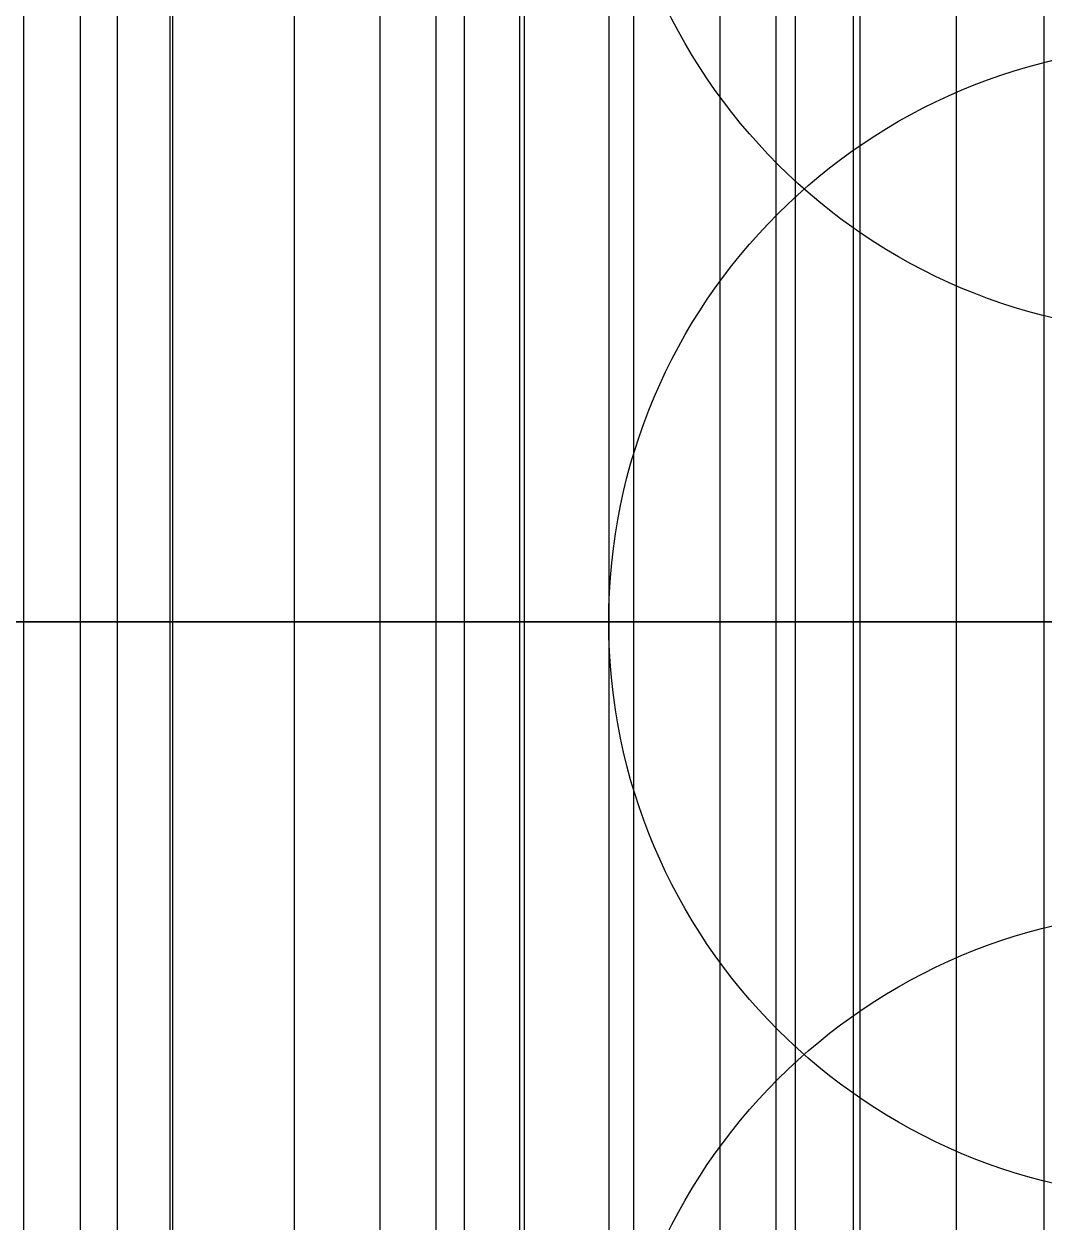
# Model space of a CAD drawing. Extents: x -60 to 60, y 140 to 264.
# Drawn here: x 43.973 to 47.509, y 195.419 to 199.573 of the extents above; entities that cross this region are included whole.
import ezdxf

# ---------------------------------------------------------------- set-up
doc = ezdxf.new("R2010")
doc.units = 0
doc.layers.add('Cut051011', color=7, linetype='CONTINUOUS')

msp = doc.modelspace()

# ---------------------------------------------------------------- linework, layer by layer
at = {"layer": 'Cut051011'}
for p, q in [((43.9732, 197.5, 563.873), (43.9732, 200.5, 563.873)), ((43.9732, 197.5, 563.873), (43.9732, 200.5, 563.873)), ((43.9732, 197.5, 636.127), (43.9732, 200.5, 636.127)), ((43.9732, 197.5, 636.127), (43.9732, 200.5, 636.127)), ((44.1695, 197.5, 563.905), (44.1695, 200.5, 563.905)), ((44.1695, 197.5, 563.905), (44.1695, 200.5, 563.905)), ((44.1695, 197.5, 636.095), (44.1695, 200.5, 636.095)), ((44.1695, 197.5, 636.095), (44.1695, 200.5, 636.095)), ((44.2971, 197.5, 564.758), (44.2971, 200.5, 564.758)), ((44.2971, 197.5, 564.758), (44.2971, 200.5, 564.758)), ((44.2971, 197.5, 635.242), (44.2971, 200.5, 635.242)), ((44.2971, 197.5, 635.242), (44.2971, 200.5, 635.242)), ((44.4797, 197.5, 564.499), (44.4797, 200.5, 564.499)), ((44.4797, 197.5, 564.499), (44.4797, 200.5, 564.499)), ((44.4797, 197.5, 635.501), (44.4797, 200.5, 635.501)), ((44.4797, 197.5, 635.501), (44.4797, 200.5, 635.501)), ((44.4892, 197.5, 564.3), (44.4892, 200.5, 564.3)), ((44.4892, 197.5, 564.3), (44.4892, 200.5, 564.3)), ((44.4892, 197.5, 635.7), (44.4892, 200.5, 635.7)), ((44.4892, 197.5, 635.7), (44.4892, 200.5, 635.7)), ((44.9114, 197.5, 565.544), (44.9114, 200.5, 565.544)), ((44.9114, 197.5, 565.544), (44.9114, 200.5, 565.544)), ((44.9114, 197.5, 634.456), (44.9114, 200.5, 634.456)), ((44.9114, 197.5, 634.456), (44.9114, 200.5, 634.456)), ((45.2073, 197.5, 565.43), (45.2073, 200.5, 565.43)), ((45.2073, 197.5, 565.43), (45.2073, 200.5, 565.43)), ((45.2073, 197.5, 634.57), (45.2073, 200.5, 634.57)), ((45.2073, 197.5, 634.57), (45.2073, 200.5, 634.57)), ((45.4022, 197.5, 565.469), (45.4022, 200.5, 565.469)), ((45.4022, 197.5, 565.469), (45.4022, 200.5, 565.469)), ((45.4022, 197.5, 634.531), (45.4022, 200.5, 634.531)), ((45.4022, 197.5, 634.531), (45.4022, 200.5, 634.531)), ((45.5, 197.5, 566.326), (45.5, 200.5, 566.326)), ((45.5, 197.5, 566.326), (45.5, 200.5, 566.326)), ((45.5, 197.5, 633.674), (45.5, 200.5, 633.674)), ((45.5, 197.5, 633.674), (45.5, 200.5, 633.674)), ((45.6915, 197.5, 566.073), (45.6915, 200.5, 566.073)), ((45.6915, 197.5, 566.073), (45.6915, 200.5, 566.073)), ((45.6915, 197.5, 633.927), (45.6915, 200.5, 633.927)), ((45.6915, 197.5, 633.927), (45.6915, 200.5, 633.927)), ((45.708, 197.5, 565.875), (45.708, 200.5, 565.875)), ((45.708, 197.5, 565.875), (45.708, 200.5, 565.875)), ((45.708, 197.5, 634.125), (45.708, 200.5, 634.125)), ((45.708, 197.5, 634.125), (45.708, 200.5, 634.125)), ((46, 200.5, 600), (46, 197.5, 600)), ((46, 200.5, 600), (46, 197.5, 600)), ((46.0865, 197.5, 567.133), (46.0865, 200.5, 567.133)), ((46.0865, 197.5, 567.133), (46.0865, 200.5, 567.133)), ((46.0865, 197.5, 632.867), (46.0865, 200.5, 632.867)), ((46.0865, 197.5, 632.867), (46.0865, 200.5, 632.867)), ((46.3862, 197.5, 567.029), (46.3862, 200.5, 567.029)), ((46.3862, 197.5, 567.029), (46.3862, 200.5, 567.029)), ((46.3862, 197.5, 632.971), (46.3862, 200.5, 632.971)), ((46.3862, 197.5, 632.971), (46.3862, 200.5, 632.971)), ((46.5797, 197.5, 567.074), (46.5797, 200.5, 567.074)), ((46.5797, 197.5, 567.074), (46.5797, 200.5, 567.074)), ((46.5797, 197.5, 632.926), (46.5797, 200.5, 632.926)), ((46.5797, 197.5, 632.926), (46.5797, 200.5, 632.926)), ((46.6475, 197.5, 567.934), (46.6475, 200.5, 567.934)), ((46.6475, 197.5, 567.934), (46.6475, 200.5, 567.934)), ((46.6475, 197.5, 632.066), (46.6475, 200.5, 632.066)), ((46.6475, 197.5, 632.066), (46.6475, 200.5, 632.066)), ((46.8478, 197.5, 567.688), (46.8478, 200.5, 567.688)), ((46.8478, 197.5, 567.688), (46.8478, 200.5, 567.688)), ((46.8478, 197.5, 632.312), (46.8478, 200.5, 632.312)), ((46.8478, 197.5, 632.312), (46.8478, 200.5, 632.312)), ((46.8712, 197.5, 567.491), (46.8712, 200.5, 567.491)), ((46.8712, 197.5, 567.491), (46.8712, 200.5, 567.491)), ((46.8712, 197.5, 632.509), (46.8712, 200.5, 632.509)), ((46.8712, 197.5, 632.509), (46.8712, 200.5, 632.509)), ((47.2055, 197.5, 568.761), (47.2055, 200.5, 568.761)), ((47.2055, 197.5, 568.761), (47.2055, 200.5, 568.761)), ((47.2055, 197.5, 631.239), (47.2055, 200.5, 631.239)), ((47.2055, 197.5, 631.239), (47.2055, 200.5, 631.239)), ((47.5086, 197.5, 568.668), (47.5086, 200.5, 568.668)), ((47.5086, 197.5, 568.668), (47.5086, 200.5, 568.668)), ((47.5086, 197.5, 631.332), (47.5086, 200.5, 631.332)), ((47.5086, 197.5, 631.332), (47.5086, 200.5, 631.332)), ((43.9732, 194.5, 563.873), (43.9732, 197.5, 563.873)), ((43.9732, 194.5, 563.873), (43.9732, 197.5, 563.873)), ((43.9732, 194.5, 636.127), (43.9732, 197.5, 636.127)), ((43.9732, 194.5, 636.127), (43.9732, 197.5, 636.127)), ((44.1695, 194.5, 563.905), (44.1695, 197.5, 563.905)), ((44.1695, 194.5, 563.905), (44.1695, 197.5, 563.905)), ((44.1695, 194.5, 636.095), (44.1695, 197.5, 636.095)), ((44.1695, 194.5, 636.095), (44.1695, 197.5, 636.095)), ((44.2971, 194.5, 564.758), (44.2971, 197.5, 564.758)), ((44.2971, 194.5, 564.758), (44.2971, 197.5, 564.758)), ((44.2971, 194.5, 635.242), (44.2971, 197.5, 635.242)), ((44.2971, 194.5, 635.242), (44.2971, 197.5, 635.242)), ((44.4797, 194.5, 564.499), (44.4797, 197.5, 564.499)), ((44.4797, 194.5, 564.499), (44.4797, 197.5, 564.499)), ((44.4797, 194.5, 635.501), (44.4797, 197.5, 635.501)), ((44.4797, 194.5, 635.501), (44.4797, 197.5, 635.501)), ((44.4892, 194.5, 564.3), (44.4892, 197.5, 564.3)), ((44.4892, 194.5, 564.3), (44.4892, 197.5, 564.3)), ((44.4892, 194.5, 635.7), (44.4892, 197.5, 635.7)), ((44.4892, 194.5, 635.7), (44.4892, 197.5, 635.7)), ((44.9114, 194.5, 565.544), (44.9114, 197.5, 565.544)), ((44.9114, 194.5, 565.544), (44.9114, 197.5, 565.544)), ((44.9114, 194.5, 634.456), (44.9114, 197.5, 634.456)), ((44.9114, 194.5, 634.456), (44.9114, 197.5, 634.456)), ((45.2073, 194.5, 565.43), (45.2073, 197.5, 565.43)), ((45.2073, 194.5, 565.43), (45.2073, 197.5, 565.43)), ((45.2073, 194.5, 634.57), (45.2073, 197.5, 634.57)), ((45.2073, 194.5, 634.57), (45.2073, 197.5, 634.57)), ((45.4022, 194.5, 565.469), (45.4022, 197.5, 565.469)), ((45.4022, 194.5, 565.469), (45.4022, 197.5, 565.469)), ((45.4022, 194.5, 634.531), (45.4022, 197.5, 634.531)), ((45.4022, 194.5, 634.531), (45.4022, 197.5, 634.531)), ((45.5, 194.5, 566.326), (45.5, 197.5, 566.326)), ((45.5, 194.5, 566.326), (45.5, 197.5, 566.326)), ((45.5, 194.5, 633.674), (45.5, 197.5, 633.674)), ((45.5, 194.5, 633.674), (45.5, 197.5, 633.674)), ((45.6915, 194.5, 566.073), (45.6915, 197.5, 566.073)), ((45.6915, 194.5, 566.073), (45.6915, 197.5, 566.073)), ((45.6915, 194.5, 633.927), (45.6915, 197.5, 633.927)), ((45.6915, 194.5, 633.927), (45.6915, 197.5, 633.927)), ((45.708, 194.5, 565.875), (45.708, 197.5, 565.875)), ((45.708, 194.5, 565.875), (45.708, 197.5, 565.875)), ((45.708, 194.5, 634.125), (45.708, 197.5, 634.125)), ((45.708, 194.5, 634.125), (45.708, 197.5, 634.125)), ((46, 197.5, 600), (46, 194.5, 600)), ((46, 197.5, 600), (46, 194.5, 600)), ((46.0865, 194.5, 567.133), (46.0865, 197.5, 567.133)), ((46.0865, 194.5, 567.133), (46.0865, 197.5, 567.133)), ((46.0865, 194.5, 632.867), (46.0865, 197.5, 632.867)), ((46.0865, 194.5, 632.867), (46.0865, 197.5, 632.867)), ((46.3862, 194.5, 567.029), (46.3862, 197.5, 567.029)), ((46.3862, 194.5, 567.029), (46.3862, 197.5, 567.029)), ((46.3862, 194.5, 632.971), (46.3862, 197.5, 632.971)), ((46.3862, 194.5, 632.971), (46.3862, 197.5, 632.971)), ((46.5797, 194.5, 567.074), (46.5797, 197.5, 567.074)), ((46.5797, 194.5, 567.074), (46.5797, 197.5, 567.074)), ((46.5797, 194.5, 632.926), (46.5797, 197.5, 632.926)), ((46.5797, 194.5, 632.926), (46.5797, 197.5, 632.926)), ((46.6475, 194.5, 567.934), (46.6475, 197.5, 567.934)), ((46.6475, 194.5, 567.934), (46.6475, 197.5, 567.934)), ((46.6475, 194.5, 632.066), (46.6475, 197.5, 632.066)), ((46.6475, 194.5, 632.066), (46.6475, 197.5, 632.066)), ((46.8478, 194.5, 567.688), (46.8478, 197.5, 567.688)), ((46.8478, 194.5, 567.688), (46.8478, 197.5, 567.688)), ((46.8478, 194.5, 632.312), (46.8478, 197.5, 632.312)), ((46.8478, 194.5, 632.312), (46.8478, 197.5, 632.312)), ((46.8712, 194.5, 567.491), (46.8712, 197.5, 567.491)), ((46.8712, 194.5, 567.491), (46.8712, 197.5, 567.491)), ((46.8712, 194.5, 632.509), (46.8712, 197.5, 632.509)), ((46.8712, 194.5, 632.509), (46.8712, 197.5, 632.509)), ((47.2055, 194.5, 568.761), (47.2055, 197.5, 568.761)), ((47.2055, 194.5, 568.761), (47.2055, 197.5, 568.761)), ((47.2055, 194.5, 631.239), (47.2055, 197.5, 631.239)), ((47.2055, 194.5, 631.239), (47.2055, 197.5, 631.239)), ((47.5086, 194.5, 568.668), (47.5086, 197.5, 568.668)), ((47.5086, 194.5, 568.668), (47.5086, 197.5, 568.668)), ((47.5086, 194.5, 631.332), (47.5086, 197.5, 631.332)), ((47.5086, 194.5, 631.332), (47.5086, 197.5, 631.332))]:
    msp.add_line(p, q, dxfattribs=at)
for centre, radius in [((0, 203.5), 60), ((0, 203.5), 60), ((0, 200.5), 60), ((0, 200.5), 60), ((48, 200.5), 2), ((48, 200.5), 2), ((48, 200.5), 2), ((48, 200.5), 2), ((48, 197.5), 2), ((48, 197.5), 2), ((48, 197.5), 2), ((48, 197.5), 2), ((48, 194.5), 2), ((48, 194.5), 2)]:
    msp.add_circle(centre, radius, dxfattribs=at)
for points, degree in [([(43.9732, 197.5, 563.873), (43.8373, 197.5, 563.959), (43.6815, 197.5, 563.998)], 2), ([(43.6815, 197.5, 636.002), (43.8373, 197.5, 636.041), (43.9732, 197.5, 636.127)], 2), ([(43.9732, 197.5, 563.873), (43.8373, 197.5, 563.959), (43.6815, 197.5, 563.998)], 2), ([(43.6815, 197.5, 636.002), (43.8373, 197.5, 636.041), (43.9732, 197.5, 636.127)], 2), ([(43.9732, 197.5, 563.873), (43.8373, 197.5, 563.959), (43.6815, 197.5, 563.998)], 2), ([(43.6815, 197.5, 636.002), (43.8373, 197.5, 636.041), (43.9732, 197.5, 636.127)], 2), ([(43.9732, 197.5, 563.873), (43.8373, 197.5, 563.959), (43.6815, 197.5, 563.998)], 2), ([(43.6815, 197.5, 636.002), (43.8373, 197.5, 636.041), (43.9732, 197.5, 636.127)], 2), ([(44.4892, 197.5, 564.3), (44.1695, 197.5, 563.905)], 1), ([(44.1695, 197.5, 636.095), (44.4892, 197.5, 635.7)], 1), ([(44.4892, 197.5, 564.3), (44.1695, 197.5, 563.905)], 1), ([(44.1695, 197.5, 636.095), (44.4892, 197.5, 635.7)], 1), ([(44.4892, 197.5, 564.3), (44.1695, 197.5, 563.905)], 1), ([(44.1695, 197.5, 636.095), (44.4892, 197.5, 635.7)], 1), ([(44.4892, 197.5, 564.3), (44.1695, 197.5, 563.905)], 1), ([(44.1695, 197.5, 636.095), (44.4892, 197.5, 635.7)], 1), ([(44.2971, 197.5, 564.758), (44.3677, 197.5, 564.614), (44.4797, 197.5, 564.499)], 2), ([(44.4797, 197.5, 635.501), (44.3677, 197.5, 635.386), (44.2971, 197.5, 635.242)], 2), ([(44.2971, 197.5, 564.758), (44.3677, 197.5, 564.614), (44.4797, 197.5, 564.499)], 2), ([(44.4797, 197.5, 635.501), (44.3677, 197.5, 635.386), (44.2971, 197.5, 635.242)], 2), ([(44.2971, 197.5, 564.758), (44.3677, 197.5, 564.614), (44.4797, 197.5, 564.499)], 2), ([(44.4797, 197.5, 635.501), (44.3677, 197.5, 635.386), (44.2971, 197.5, 635.242)], 2), ([(44.2971, 197.5, 564.758), (44.3677, 197.5, 564.614), (44.4797, 197.5, 564.499)], 2), ([(44.4797, 197.5, 635.501), (44.3677, 197.5, 635.386), (44.2971, 197.5, 635.242)], 2), ([(44.4797, 197.5, 564.499), (44.5312, 197.5, 564.453), (44.5361, 197.5, 564.351), (44.4892, 197.5, 564.3)], 3), ([(44.4892, 197.5, 635.7), (44.5361, 197.5, 635.649), (44.5312, 197.5, 635.547), (44.4797, 197.5, 635.501)], 3), ([(44.4797, 197.5, 564.499), (44.5312, 197.5, 564.453), (44.5361, 197.5, 564.351), (44.4892, 197.5, 564.3)], 3), ([(44.4892, 197.5, 635.7), (44.5361, 197.5, 635.649), (44.5312, 197.5, 635.547), (44.4797, 197.5, 635.501)], 3), ([(44.4797, 197.5, 564.499), (44.5312, 197.5, 564.453), (44.5361, 197.5, 564.351), (44.4892, 197.5, 564.3)], 3), ([(44.4892, 197.5, 635.7), (44.5361, 197.5, 635.649), (44.5312, 197.5, 635.547), (44.4797, 197.5, 635.501)], 3), ([(44.4797, 197.5, 564.499), (44.5312, 197.5, 564.453), (44.5361, 197.5, 564.351), (44.4892, 197.5, 564.3)], 3), ([(44.4892, 197.5, 635.7), (44.5361, 197.5, 635.649), (44.5312, 197.5, 635.547), (44.4797, 197.5, 635.501)], 3), ([(45.2073, 197.5, 565.43), (45.0684, 197.5, 565.511), (44.9114, 197.5, 565.544)], 2), ([(44.9114, 197.5, 634.456), (45.0684, 197.5, 634.489), (45.2073, 197.5, 634.57)], 2), ([(45.2073, 197.5, 565.43), (45.0684, 197.5, 565.511), (44.9114, 197.5, 565.544)], 2), ([(44.9114, 197.5, 634.456), (45.0684, 197.5, 634.489), (45.2073, 197.5, 634.57)], 2), ([(45.2073, 197.5, 565.43), (45.0684, 197.5, 565.511), (44.9114, 197.5, 565.544)], 2), ([(44.9114, 197.5, 634.456), (45.0684, 197.5, 634.489), (45.2073, 197.5, 634.57)], 2), ([(45.2073, 197.5, 565.43), (45.0684, 197.5, 565.511), (44.9114, 197.5, 565.544)], 2), ([(44.9114, 197.5, 634.456), (45.0684, 197.5, 634.489), (45.2073, 197.5, 634.57)], 2), ([(45.708, 197.5, 565.875), (45.4022, 197.5, 565.469)], 1), ([(45.4022, 197.5, 634.531), (45.708, 197.5, 634.125)], 1), ([(45.708, 197.5, 565.875), (45.4022, 197.5, 565.469)], 1), ([(45.4022, 197.5, 634.531), (45.708, 197.5, 634.125)], 1), ([(45.708, 197.5, 565.875), (45.4022, 197.5, 565.469)], 1), ([(45.4022, 197.5, 634.531), (45.708, 197.5, 634.125)], 1), ([(45.708, 197.5, 565.875), (45.4022, 197.5, 565.469)], 1), ([(45.4022, 197.5, 634.531), (45.708, 197.5, 634.125)], 1), ([(45.5, 197.5, 566.326), (45.5756, 197.5, 566.184), (45.6915, 197.5, 566.073)], 2), ([(45.6915, 197.5, 633.927), (45.5756, 197.5, 633.816), (45.5, 197.5, 633.674)], 2), ([(45.5, 197.5, 566.326), (45.5756, 197.5, 566.184), (45.6915, 197.5, 566.073)], 2), ([(45.6915, 197.5, 633.927), (45.5756, 197.5, 633.816), (45.5, 197.5, 633.674)], 2), ([(45.5, 197.5, 566.326), (45.5756, 197.5, 566.184), (45.6915, 197.5, 566.073)], 2), ([(45.6915, 197.5, 633.927), (45.5756, 197.5, 633.816), (45.5, 197.5, 633.674)], 2), ([(45.5, 197.5, 566.326), (45.5756, 197.5, 566.184), (45.6915, 197.5, 566.073)], 2), ([(45.6915, 197.5, 633.927), (45.5756, 197.5, 633.816), (45.5, 197.5, 633.674)], 2), ([(45.6915, 197.5, 566.073), (45.7446, 197.5, 566.029), (45.7531, 197.5, 565.927), (45.708, 197.5, 565.875)], 3), ([(45.708, 197.5, 634.125), (45.7531, 197.5, 634.073), (45.7446, 197.5, 633.971), (45.6915, 197.5, 633.927)], 3), ([(45.6915, 197.5, 566.073), (45.7446, 197.5, 566.029), (45.7531, 197.5, 565.927), (45.708, 197.5, 565.875)], 3), ([(45.708, 197.5, 634.125), (45.7531, 197.5, 634.073), (45.7446, 197.5, 633.971), (45.6915, 197.5, 633.927)], 3), ([(45.6915, 197.5, 566.073), (45.7446, 197.5, 566.029), (45.7531, 197.5, 565.927), (45.708, 197.5, 565.875)], 3), ([(45.708, 197.5, 634.125), (45.7531, 197.5, 634.073), (45.7446, 197.5, 633.971), (45.6915, 197.5, 633.927)], 3), ([(45.6915, 197.5, 566.073), (45.7446, 197.5, 566.029), (45.7531, 197.5, 565.927), (45.708, 197.5, 565.875)], 3), ([(45.708, 197.5, 634.125), (45.7531, 197.5, 634.073), (45.7446, 197.5, 633.971), (45.6915, 197.5, 633.927)], 3), ([(46.3862, 197.5, 567.029), (46.2446, 197.5, 567.105), (46.0865, 197.5, 567.133)], 2), ([(46.0865, 197.5, 632.867), (46.2446, 197.5, 632.895), (46.3862, 197.5, 632.971)], 2), ([(46.3862, 197.5, 567.029), (46.2446, 197.5, 567.105), (46.0865, 197.5, 567.133)], 2), ([(46.0865, 197.5, 632.867), (46.2446, 197.5, 632.895), (46.3862, 197.5, 632.971)], 2), ([(46.3862, 197.5, 567.029), (46.2446, 197.5, 567.105), (46.0865, 197.5, 567.133)], 2), ([(46.0865, 197.5, 632.867), (46.2446, 197.5, 632.895), (46.3862, 197.5, 632.971)], 2), ([(46.3862, 197.5, 567.029), (46.2446, 197.5, 567.105), (46.0865, 197.5, 567.133)], 2), ([(46.0865, 197.5, 632.867), (46.2446, 197.5, 632.895), (46.3862, 197.5, 632.971)], 2), ([(46.8712, 197.5, 567.491), (46.5797, 197.5, 567.074)], 1), ([(46.5797, 197.5, 632.926), (46.8712, 197.5, 632.509)], 1), ([(46.8712, 197.5, 567.491), (46.5797, 197.5, 567.074)], 1), ([(46.5797, 197.5, 632.926), (46.8712, 197.5, 632.509)], 1), ([(46.8712, 197.5, 567.491), (46.5797, 197.5, 567.074)], 1), ([(46.5797, 197.5, 632.926), (46.8712, 197.5, 632.509)], 1), ([(46.8712, 197.5, 567.491), (46.5797, 197.5, 567.074)], 1), ([(46.5797, 197.5, 632.926), (46.8712, 197.5, 632.509)], 1), ([(46.6475, 197.5, 567.934), (46.728, 197.5, 567.795), (46.8478, 197.5, 567.688)], 2), ([(46.8478, 197.5, 632.312), (46.728, 197.5, 632.205), (46.6475, 197.5, 632.066)], 2), ([(46.6475, 197.5, 567.934), (46.728, 197.5, 567.795), (46.8478, 197.5, 567.688)], 2), ([(46.8478, 197.5, 632.312), (46.728, 197.5, 632.205), (46.6475, 197.5, 632.066)], 2), ([(46.6475, 197.5, 567.934), (46.728, 197.5, 567.795), (46.8478, 197.5, 567.688)], 2), ([(46.8478, 197.5, 632.312), (46.728, 197.5, 632.205), (46.6475, 197.5, 632.066)], 2), ([(46.6475, 197.5, 567.934), (46.728, 197.5, 567.795), (46.8478, 197.5, 567.688)], 2), ([(46.8478, 197.5, 632.312), (46.728, 197.5, 632.205), (46.6475, 197.5, 632.066)], 2), ([(47.5086, 197.5, 568.668), (47.3645, 197.5, 568.739), (47.2055, 197.5, 568.761)], 2), ([(47.2055, 197.5, 631.239), (47.3645, 197.5, 631.261), (47.5086, 197.5, 631.332)], 2), ([(47.5086, 197.5, 568.668), (47.3645, 197.5, 568.739), (47.2055, 197.5, 568.761)], 2), ([(47.2055, 197.5, 631.239), (47.3645, 197.5, 631.261), (47.5086, 197.5, 631.332)], 2), ([(47.5086, 197.5, 568.668), (47.3645, 197.5, 568.739), (47.2055, 197.5, 568.761)], 2), ([(47.2055, 197.5, 631.239), (47.3645, 197.5, 631.261), (47.5086, 197.5, 631.332)], 2), ([(47.5086, 197.5, 568.668), (47.3645, 197.5, 568.739), (47.2055, 197.5, 568.761)], 2), ([(47.2055, 197.5, 631.239), (47.3645, 197.5, 631.261), (47.5086, 197.5, 631.332)], 2)]:
    msp.add_open_spline(points, degree=degree, dxfattribs=at)
for points, degree, knots in [([(44.1695, 197.5, 563.905), (44.1363, 197.5, 563.864), (44.0774, 197.5, 563.852), (44.0179, 197.5, 563.845), (43.9732, 197.5, 563.873)], 2, [0, 0, 0, 0.724386, 0.724386, 1.44877, 1.44877, 1.44877]), ([(43.9732, 197.5, 636.127), (44.0179, 197.5, 636.155), (44.0774, 197.5, 636.148), (44.1363, 197.5, 636.136), (44.1695, 197.5, 636.095)], 2, [0, 0, 0, 0.724386, 0.724386, 1.44877, 1.44877, 1.44877]), ([(44.1695, 197.5, 563.905), (44.1363, 197.5, 563.864), (44.0774, 197.5, 563.852), (44.0179, 197.5, 563.845), (43.9732, 197.5, 563.873)], 2, [0, 0, 0, 0.724386, 0.724386, 1.44877, 1.44877, 1.44877]), ([(43.9732, 197.5, 636.127), (44.0179, 197.5, 636.155), (44.0774, 197.5, 636.148), (44.1363, 197.5, 636.136), (44.1695, 197.5, 636.095)], 2, [0, 0, 0, 0.724386, 0.724386, 1.44877, 1.44877, 1.44877]), ([(44.1695, 197.5, 563.905), (44.1363, 197.5, 563.864), (44.0774, 197.5, 563.852), (44.0179, 197.5, 563.845), (43.9732, 197.5, 563.873)], 2, [0, 0, 0, 0.724386, 0.724386, 1.44877, 1.44877, 1.44877]), ([(43.9732, 197.5, 636.127), (44.0179, 197.5, 636.155), (44.0774, 197.5, 636.148), (44.1363, 197.5, 636.136), (44.1695, 197.5, 636.095)], 2, [0, 0, 0, 0.724386, 0.724386, 1.44877, 1.44877, 1.44877]), ([(44.1695, 197.5, 563.905), (44.1363, 197.5, 563.864), (44.0774, 197.5, 563.852), (44.0179, 197.5, 563.845), (43.9732, 197.5, 563.873)], 2, [0, 0, 0, 0.724386, 0.724386, 1.44877, 1.44877, 1.44877]), ([(43.9732, 197.5, 636.127), (44.0179, 197.5, 636.155), (44.0774, 197.5, 636.148), (44.1363, 197.5, 636.136), (44.1695, 197.5, 636.095)], 2, [0, 0, 0, 0.724386, 0.724386, 1.44877, 1.44877, 1.44877]), ([(44.9114, 197.5, 565.544), (44.8305, 197.5, 565.562), (44.7319, 197.5, 565.563), (44.6309, 197.5, 565.532), (44.5303, 197.5, 565.501), (44.4295, 197.5, 565.435), (44.3585, 197.5, 565.343), (44.2866, 197.5, 565.252), (44.2472, 197.5, 565.139), (44.2418, 197.5, 565.033), (44.2357, 197.5, 564.928), (44.2606, 197.5, 564.833), (44.2971, 197.5, 564.758)], 3, [0, 0, 0, 0, 0.558599, 0.558599, 0.558599, 1.1172, 1.1172, 1.1172, 1.6758, 1.6758, 1.6758, 2.2344, 2.2344, 2.2344, 2.2344]), ([(44.2971, 197.5, 635.242), (44.2606, 197.5, 635.167), (44.2357, 197.5, 635.072), (44.2418, 197.5, 634.967), (44.2472, 197.5, 634.861), (44.2866, 197.5, 634.748), (44.3585, 197.5, 634.657), (44.4295, 197.5, 634.565), (44.5303, 197.5, 634.499), (44.6309, 197.5, 634.468), (44.7319, 197.5, 634.437), (44.8305, 197.5, 634.438), (44.9114, 197.5, 634.456)], 3, [0, 0, 0, 0, 0.558599, 0.558599, 0.558599, 1.1172, 1.1172, 1.1172, 1.6758, 1.6758, 1.6758, 2.2344, 2.2344, 2.2344, 2.2344]), ([(44.9114, 197.5, 565.544), (44.8305, 197.5, 565.562), (44.7319, 197.5, 565.563), (44.6309, 197.5, 565.532), (44.5303, 197.5, 565.501), (44.4295, 197.5, 565.435), (44.3585, 197.5, 565.343), (44.2866, 197.5, 565.252), (44.2472, 197.5, 565.139), (44.2418, 197.5, 565.033), (44.2357, 197.5, 564.928), (44.2606, 197.5, 564.833), (44.2971, 197.5, 564.758)], 3, [0, 0, 0, 0, 0.558599, 0.558599, 0.558599, 1.1172, 1.1172, 1.1172, 1.6758, 1.6758, 1.6758, 2.2344, 2.2344, 2.2344, 2.2344]), ([(44.2971, 197.5, 635.242), (44.2606, 197.5, 635.167), (44.2357, 197.5, 635.072), (44.2418, 197.5, 634.967), (44.2472, 197.5, 634.861), (44.2866, 197.5, 634.748), (44.3585, 197.5, 634.657), (44.4295, 197.5, 634.565), (44.5303, 197.5, 634.499), (44.6309, 197.5, 634.468), (44.7319, 197.5, 634.437), (44.8305, 197.5, 634.438), (44.9114, 197.5, 634.456)], 3, [0, 0, 0, 0, 0.558599, 0.558599, 0.558599, 1.1172, 1.1172, 1.1172, 1.6758, 1.6758, 1.6758, 2.2344, 2.2344, 2.2344, 2.2344]), ([(44.9114, 197.5, 565.544), (44.8305, 197.5, 565.562), (44.7319, 197.5, 565.563), (44.6309, 197.5, 565.532), (44.5303, 197.5, 565.501), (44.4295, 197.5, 565.435), (44.3585, 197.5, 565.343), (44.2866, 197.5, 565.252), (44.2472, 197.5, 565.139), (44.2418, 197.5, 565.033), (44.2357, 197.5, 564.928), (44.2606, 197.5, 564.833), (44.2971, 197.5, 564.758)], 3, [0, 0, 0, 0, 0.558599, 0.558599, 0.558599, 1.1172, 1.1172, 1.1172, 1.6758, 1.6758, 1.6758, 2.2344, 2.2344, 2.2344, 2.2344]), ([(44.2971, 197.5, 635.242), (44.2606, 197.5, 635.167), (44.2357, 197.5, 635.072), (44.2418, 197.5, 634.967), (44.2472, 197.5, 634.861), (44.2866, 197.5, 634.748), (44.3585, 197.5, 634.657), (44.4295, 197.5, 634.565), (44.5303, 197.5, 634.499), (44.6309, 197.5, 634.468), (44.7319, 197.5, 634.437), (44.8305, 197.5, 634.438), (44.9114, 197.5, 634.456)], 3, [0, 0, 0, 0, 0.558599, 0.558599, 0.558599, 1.1172, 1.1172, 1.1172, 1.6758, 1.6758, 1.6758, 2.2344, 2.2344, 2.2344, 2.2344]), ([(44.9114, 197.5, 565.544), (44.8305, 197.5, 565.562), (44.7319, 197.5, 565.563), (44.6309, 197.5, 565.532), (44.5303, 197.5, 565.501), (44.4295, 197.5, 565.435), (44.3585, 197.5, 565.343), (44.2866, 197.5, 565.252), (44.2472, 197.5, 565.139), (44.2418, 197.5, 565.033), (44.2357, 197.5, 564.928), (44.2606, 197.5, 564.833), (44.2971, 197.5, 564.758)], 3, [0, 0, 0, 0, 0.558599, 0.558599, 0.558599, 1.1172, 1.1172, 1.1172, 1.6758, 1.6758, 1.6758, 2.2344, 2.2344, 2.2344, 2.2344]), ([(44.2971, 197.5, 635.242), (44.2606, 197.5, 635.167), (44.2357, 197.5, 635.072), (44.2418, 197.5, 634.967), (44.2472, 197.5, 634.861), (44.2866, 197.5, 634.748), (44.3585, 197.5, 634.657), (44.4295, 197.5, 634.565), (44.5303, 197.5, 634.499), (44.6309, 197.5, 634.468), (44.7319, 197.5, 634.437), (44.8305, 197.5, 634.438), (44.9114, 197.5, 634.456)], 3, [0, 0, 0, 0, 0.558599, 0.558599, 0.558599, 1.1172, 1.1172, 1.1172, 1.6758, 1.6758, 1.6758, 2.2344, 2.2344, 2.2344, 2.2344]), ([(45.4022, 197.5, 565.469), (45.3705, 197.5, 565.426), (45.3121, 197.5, 565.413), (45.2529, 197.5, 565.403), (45.2073, 197.5, 565.43)], 2, [0, 0, 0, 0.724386, 0.724386, 1.44877, 1.44877, 1.44877]), ([(45.2073, 197.5, 634.57), (45.2529, 197.5, 634.597), (45.3121, 197.5, 634.587), (45.3705, 197.5, 634.574), (45.4022, 197.5, 634.531)], 2, [0, 0, 0, 0.724386, 0.724386, 1.44877, 1.44877, 1.44877]), ([(45.4022, 197.5, 565.469), (45.3705, 197.5, 565.426), (45.3121, 197.5, 565.413), (45.2529, 197.5, 565.403), (45.2073, 197.5, 565.43)], 2, [0, 0, 0, 0.724386, 0.724386, 1.44877, 1.44877, 1.44877]), ([(45.2073, 197.5, 634.57), (45.2529, 197.5, 634.597), (45.3121, 197.5, 634.587), (45.3705, 197.5, 634.574), (45.4022, 197.5, 634.531)], 2, [0, 0, 0, 0.724386, 0.724386, 1.44877, 1.44877, 1.44877]), ([(45.4022, 197.5, 565.469), (45.3705, 197.5, 565.426), (45.3121, 197.5, 565.413), (45.2529, 197.5, 565.403), (45.2073, 197.5, 565.43)], 2, [0, 0, 0, 0.724386, 0.724386, 1.44877, 1.44877, 1.44877]), ([(45.2073, 197.5, 634.57), (45.2529, 197.5, 634.597), (45.3121, 197.5, 634.587), (45.3705, 197.5, 634.574), (45.4022, 197.5, 634.531)], 2, [0, 0, 0, 0.724386, 0.724386, 1.44877, 1.44877, 1.44877]), ([(45.4022, 197.5, 565.469), (45.3705, 197.5, 565.426), (45.3121, 197.5, 565.413), (45.2529, 197.5, 565.403), (45.2073, 197.5, 565.43)], 2, [0, 0, 0, 0.724386, 0.724386, 1.44877, 1.44877, 1.44877]), ([(45.2073, 197.5, 634.57), (45.2529, 197.5, 634.597), (45.3121, 197.5, 634.587), (45.3705, 197.5, 634.574), (45.4022, 197.5, 634.531)], 2, [0, 0, 0, 0.724386, 0.724386, 1.44877, 1.44877, 1.44877]), ([(46.0865, 197.5, 567.133), (46.005, 197.5, 567.147), (45.9065, 197.5, 567.145), (45.8066, 197.5, 567.11), (45.7072, 197.5, 567.076), (45.6088, 197.5, 567.007), (45.541, 197.5, 566.913), (45.4723, 197.5, 566.819), (45.4369, 197.5, 566.704), (45.4352, 197.5, 566.599), (45.4327, 197.5, 566.493), (45.461, 197.5, 566.399), (45.5, 197.5, 566.326)], 3, [0, 0, 0, 0, 0.558599, 0.558599, 0.558599, 1.1172, 1.1172, 1.1172, 1.6758, 1.6758, 1.6758, 2.2344, 2.2344, 2.2344, 2.2344]), ([(45.5, 197.5, 633.674), (45.461, 197.5, 633.601), (45.4327, 197.5, 633.507), (45.4352, 197.5, 633.401), (45.4369, 197.5, 633.296), (45.4723, 197.5, 633.181), (45.541, 197.5, 633.087), (45.6088, 197.5, 632.993), (45.7072, 197.5, 632.924), (45.8066, 197.5, 632.89), (45.9065, 197.5, 632.855), (46.005, 197.5, 632.853), (46.0865, 197.5, 632.867)], 3, [0, 0, 0, 0, 0.558599, 0.558599, 0.558599, 1.1172, 1.1172, 1.1172, 1.6758, 1.6758, 1.6758, 2.2344, 2.2344, 2.2344, 2.2344]), ([(46.0865, 197.5, 567.133), (46.005, 197.5, 567.147), (45.9065, 197.5, 567.145), (45.8066, 197.5, 567.11), (45.7072, 197.5, 567.076), (45.6088, 197.5, 567.007), (45.541, 197.5, 566.913), (45.4723, 197.5, 566.819), (45.4369, 197.5, 566.704), (45.4352, 197.5, 566.599), (45.4327, 197.5, 566.493), (45.461, 197.5, 566.399), (45.5, 197.5, 566.326)], 3, [0, 0, 0, 0, 0.558599, 0.558599, 0.558599, 1.1172, 1.1172, 1.1172, 1.6758, 1.6758, 1.6758, 2.2344, 2.2344, 2.2344, 2.2344]), ([(45.5, 197.5, 633.674), (45.461, 197.5, 633.601), (45.4327, 197.5, 633.507), (45.4352, 197.5, 633.401), (45.4369, 197.5, 633.296), (45.4723, 197.5, 633.181), (45.541, 197.5, 633.087), (45.6088, 197.5, 632.993), (45.7072, 197.5, 632.924), (45.8066, 197.5, 632.89), (45.9065, 197.5, 632.855), (46.005, 197.5, 632.853), (46.0865, 197.5, 632.867)], 3, [0, 0, 0, 0, 0.558599, 0.558599, 0.558599, 1.1172, 1.1172, 1.1172, 1.6758, 1.6758, 1.6758, 2.2344, 2.2344, 2.2344, 2.2344]), ([(46.0865, 197.5, 567.133), (46.005, 197.5, 567.147), (45.9065, 197.5, 567.145), (45.8066, 197.5, 567.11), (45.7072, 197.5, 567.076), (45.6088, 197.5, 567.007), (45.541, 197.5, 566.913), (45.4723, 197.5, 566.819), (45.4369, 197.5, 566.704), (45.4352, 197.5, 566.599), (45.4327, 197.5, 566.493), (45.461, 197.5, 566.399), (45.5, 197.5, 566.326)], 3, [0, 0, 0, 0, 0.558599, 0.558599, 0.558599, 1.1172, 1.1172, 1.1172, 1.6758, 1.6758, 1.6758, 2.2344, 2.2344, 2.2344, 2.2344]), ([(45.5, 197.5, 633.674), (45.461, 197.5, 633.601), (45.4327, 197.5, 633.507), (45.4352, 197.5, 633.401), (45.4369, 197.5, 633.296), (45.4723, 197.5, 633.181), (45.541, 197.5, 633.087), (45.6088, 197.5, 632.993), (45.7072, 197.5, 632.924), (45.8066, 197.5, 632.89), (45.9065, 197.5, 632.855), (46.005, 197.5, 632.853), (46.0865, 197.5, 632.867)], 3, [0, 0, 0, 0, 0.558599, 0.558599, 0.558599, 1.1172, 1.1172, 1.1172, 1.6758, 1.6758, 1.6758, 2.2344, 2.2344, 2.2344, 2.2344]), ([(46.0865, 197.5, 567.133), (46.005, 197.5, 567.147), (45.9065, 197.5, 567.145), (45.8066, 197.5, 567.11), (45.7072, 197.5, 567.076), (45.6088, 197.5, 567.007), (45.541, 197.5, 566.913), (45.4723, 197.5, 566.819), (45.4369, 197.5, 566.704), (45.4352, 197.5, 566.599), (45.4327, 197.5, 566.493), (45.461, 197.5, 566.399), (45.5, 197.5, 566.326)], 3, [0, 0, 0, 0, 0.558599, 0.558599, 0.558599, 1.1172, 1.1172, 1.1172, 1.6758, 1.6758, 1.6758, 2.2344, 2.2344, 2.2344, 2.2344]), ([(45.5, 197.5, 633.674), (45.461, 197.5, 633.601), (45.4327, 197.5, 633.507), (45.4352, 197.5, 633.401), (45.4369, 197.5, 633.296), (45.4723, 197.5, 633.181), (45.541, 197.5, 633.087), (45.6088, 197.5, 632.993), (45.7072, 197.5, 632.924), (45.8066, 197.5, 632.89), (45.9065, 197.5, 632.855), (46.005, 197.5, 632.853), (46.0865, 197.5, 632.867)], 3, [0, 0, 0, 0, 0.558599, 0.558599, 0.558599, 1.1172, 1.1172, 1.1172, 1.6758, 1.6758, 1.6758, 2.2344, 2.2344, 2.2344, 2.2344]), ([(46.5797, 197.5, 567.074), (46.5495, 197.5, 567.031), (46.4916, 197.5, 567.015), (46.4327, 197.5, 567.003), (46.3862, 197.5, 567.029)], 2, [0, 0, 0, 0.724386, 0.724386, 1.44877, 1.44877, 1.44877]), ([(46.3862, 197.5, 632.971), (46.4327, 197.5, 632.997), (46.4916, 197.5, 632.985), (46.5495, 197.5, 632.969), (46.5797, 197.5, 632.926)], 2, [0, 0, 0, 0.724386, 0.724386, 1.44877, 1.44877, 1.44877]), ([(46.5797, 197.5, 567.074), (46.5495, 197.5, 567.031), (46.4916, 197.5, 567.015), (46.4327, 197.5, 567.003), (46.3862, 197.5, 567.029)], 2, [0, 0, 0, 0.724386, 0.724386, 1.44877, 1.44877, 1.44877]), ([(46.3862, 197.5, 632.971), (46.4327, 197.5, 632.997), (46.4916, 197.5, 632.985), (46.5495, 197.5, 632.969), (46.5797, 197.5, 632.926)], 2, [0, 0, 0, 0.724386, 0.724386, 1.44877, 1.44877, 1.44877]), ([(46.5797, 197.5, 567.074), (46.5495, 197.5, 567.031), (46.4916, 197.5, 567.015), (46.4327, 197.5, 567.003), (46.3862, 197.5, 567.029)], 2, [0, 0, 0, 0.724386, 0.724386, 1.44877, 1.44877, 1.44877]), ([(46.3862, 197.5, 632.971), (46.4327, 197.5, 632.997), (46.4916, 197.5, 632.985), (46.5495, 197.5, 632.969), (46.5797, 197.5, 632.926)], 2, [0, 0, 0, 0.724386, 0.724386, 1.44877, 1.44877, 1.44877]), ([(46.5797, 197.5, 567.074), (46.5495, 197.5, 567.031), (46.4916, 197.5, 567.015), (46.4327, 197.5, 567.003), (46.3862, 197.5, 567.029)], 2, [0, 0, 0, 0.724386, 0.724386, 1.44877, 1.44877, 1.44877]), ([(46.3862, 197.5, 632.971), (46.4327, 197.5, 632.997), (46.4916, 197.5, 632.985), (46.5495, 197.5, 632.969), (46.5797, 197.5, 632.926)], 2, [0, 0, 0, 0.724386, 0.724386, 1.44877, 1.44877, 1.44877]), ([(47.2055, 197.5, 568.761), (47.1235, 197.5, 568.773), (47.0251, 197.5, 568.767), (46.9266, 197.5, 568.729), (46.8284, 197.5, 568.691), (46.7324, 197.5, 568.619), (46.668, 197.5, 568.522), (46.6026, 197.5, 568.426), (46.5712, 197.5, 568.31), (46.5732, 197.5, 568.205), (46.5744, 197.5, 568.099), (46.606, 197.5, 568.006), (46.6475, 197.5, 567.934)], 3, [0, 0, 0, 0, 0.558599, 0.558599, 0.558599, 1.1172, 1.1172, 1.1172, 1.6758, 1.6758, 1.6758, 2.2344, 2.2344, 2.2344, 2.2344]), ([(46.6475, 197.5, 632.066), (46.606, 197.5, 631.994), (46.5744, 197.5, 631.901), (46.5732, 197.5, 631.795), (46.5712, 197.5, 631.69), (46.6026, 197.5, 631.574), (46.668, 197.5, 631.478), (46.7324, 197.5, 631.381), (46.8284, 197.5, 631.309), (46.9266, 197.5, 631.271), (47.0251, 197.5, 631.233), (47.1235, 197.5, 631.227), (47.2055, 197.5, 631.239)], 3, [0, 0, 0, 0, 0.558599, 0.558599, 0.558599, 1.1172, 1.1172, 1.1172, 1.6758, 1.6758, 1.6758, 2.2344, 2.2344, 2.2344, 2.2344]), ([(47.2055, 197.5, 568.761), (47.1235, 197.5, 568.773), (47.0251, 197.5, 568.767), (46.9266, 197.5, 568.729), (46.8284, 197.5, 568.691), (46.7324, 197.5, 568.619), (46.668, 197.5, 568.522), (46.6026, 197.5, 568.426), (46.5712, 197.5, 568.31), (46.5732, 197.5, 568.205), (46.5744, 197.5, 568.099), (46.606, 197.5, 568.006), (46.6475, 197.5, 567.934)], 3, [0, 0, 0, 0, 0.558599, 0.558599, 0.558599, 1.1172, 1.1172, 1.1172, 1.6758, 1.6758, 1.6758, 2.2344, 2.2344, 2.2344, 2.2344]), ([(46.6475, 197.5, 632.066), (46.606, 197.5, 631.994), (46.5744, 197.5, 631.901), (46.5732, 197.5, 631.795), (46.5712, 197.5, 631.69), (46.6026, 197.5, 631.574), (46.668, 197.5, 631.478), (46.7324, 197.5, 631.381), (46.8284, 197.5, 631.309), (46.9266, 197.5, 631.271), (47.0251, 197.5, 631.233), (47.1235, 197.5, 631.227), (47.2055, 197.5, 631.239)], 3, [0, 0, 0, 0, 0.558599, 0.558599, 0.558599, 1.1172, 1.1172, 1.1172, 1.6758, 1.6758, 1.6758, 2.2344, 2.2344, 2.2344, 2.2344]), ([(47.2055, 197.5, 568.761), (47.1235, 197.5, 568.773), (47.0251, 197.5, 568.767), (46.9266, 197.5, 568.729), (46.8284, 197.5, 568.691), (46.7324, 197.5, 568.619), (46.668, 197.5, 568.522), (46.6026, 197.5, 568.426), (46.5712, 197.5, 568.31), (46.5732, 197.5, 568.205), (46.5744, 197.5, 568.099), (46.606, 197.5, 568.006), (46.6475, 197.5, 567.934)], 3, [0, 0, 0, 0, 0.558599, 0.558599, 0.558599, 1.1172, 1.1172, 1.1172, 1.6758, 1.6758, 1.6758, 2.2344, 2.2344, 2.2344, 2.2344]), ([(46.6475, 197.5, 632.066), (46.606, 197.5, 631.994), (46.5744, 197.5, 631.901), (46.5732, 197.5, 631.795), (46.5712, 197.5, 631.69), (46.6026, 197.5, 631.574), (46.668, 197.5, 631.478), (46.7324, 197.5, 631.381), (46.8284, 197.5, 631.309), (46.9266, 197.5, 631.271), (47.0251, 197.5, 631.233), (47.1235, 197.5, 631.227), (47.2055, 197.5, 631.239)], 3, [0, 0, 0, 0, 0.558599, 0.558599, 0.558599, 1.1172, 1.1172, 1.1172, 1.6758, 1.6758, 1.6758, 2.2344, 2.2344, 2.2344, 2.2344]), ([(47.2055, 197.5, 568.761), (47.1235, 197.5, 568.773), (47.0251, 197.5, 568.767), (46.9266, 197.5, 568.729), (46.8284, 197.5, 568.691), (46.7324, 197.5, 568.619), (46.668, 197.5, 568.522), (46.6026, 197.5, 568.426), (46.5712, 197.5, 568.31), (46.5732, 197.5, 568.205), (46.5744, 197.5, 568.099), (46.606, 197.5, 568.006), (46.6475, 197.5, 567.934)], 3, [0, 0, 0, 0, 0.558599, 0.558599, 0.558599, 1.1172, 1.1172, 1.1172, 1.6758, 1.6758, 1.6758, 2.2344, 2.2344, 2.2344, 2.2344]), ([(46.6475, 197.5, 632.066), (46.606, 197.5, 631.994), (46.5744, 197.5, 631.901), (46.5732, 197.5, 631.795), (46.5712, 197.5, 631.69), (46.6026, 197.5, 631.574), (46.668, 197.5, 631.478), (46.7324, 197.5, 631.381), (46.8284, 197.5, 631.309), (46.9266, 197.5, 631.271), (47.0251, 197.5, 631.233), (47.1235, 197.5, 631.227), (47.2055, 197.5, 631.239)], 3, [0, 0, 0, 0, 0.558599, 0.558599, 0.558599, 1.1172, 1.1172, 1.1172, 1.6758, 1.6758, 1.6758, 2.2344, 2.2344, 2.2344, 2.2344]), ([(46.8478, 197.5, 567.688), (46.8878, 197.5, 567.653), (46.8969, 197.5, 567.594), (46.9019, 197.5, 567.534), (46.8712, 197.5, 567.491)], 2, [0, 0, 0, 0.724386, 0.724386, 1.44877, 1.44877, 1.44877]), ([(46.8712, 197.5, 632.509), (46.9019, 197.5, 632.466), (46.8969, 197.5, 632.406), (46.8878, 197.5, 632.347), (46.8478, 197.5, 632.312)], 2, [0, 0, 0, 0.724386, 0.724386, 1.44877, 1.44877, 1.44877]), ([(46.8478, 197.5, 567.688), (46.8878, 197.5, 567.653), (46.8969, 197.5, 567.594), (46.9019, 197.5, 567.534), (46.8712, 197.5, 567.491)], 2, [0, 0, 0, 0.724386, 0.724386, 1.44877, 1.44877, 1.44877]), ([(46.8712, 197.5, 632.509), (46.9019, 197.5, 632.466), (46.8969, 197.5, 632.406), (46.8878, 197.5, 632.347), (46.8478, 197.5, 632.312)], 2, [0, 0, 0, 0.724386, 0.724386, 1.44877, 1.44877, 1.44877]), ([(46.8478, 197.5, 567.688), (46.8878, 197.5, 567.653), (46.8969, 197.5, 567.594), (46.9019, 197.5, 567.534), (46.8712, 197.5, 567.491)], 2, [0, 0, 0, 0.724386, 0.724386, 1.44877, 1.44877, 1.44877]), ([(46.8712, 197.5, 632.509), (46.9019, 197.5, 632.466), (46.8969, 197.5, 632.406), (46.8878, 197.5, 632.347), (46.8478, 197.5, 632.312)], 2, [0, 0, 0, 0.724386, 0.724386, 1.44877, 1.44877, 1.44877]), ([(46.8478, 197.5, 567.688), (46.8878, 197.5, 567.653), (46.8969, 197.5, 567.594), (46.9019, 197.5, 567.534), (46.8712, 197.5, 567.491)], 2, [0, 0, 0, 0.724386, 0.724386, 1.44877, 1.44877, 1.44877]), ([(46.8712, 197.5, 632.509), (46.9019, 197.5, 632.466), (46.8969, 197.5, 632.406), (46.8878, 197.5, 632.347), (46.8478, 197.5, 632.312)], 2, [0, 0, 0, 0.724386, 0.724386, 1.44877, 1.44877, 1.44877]), ([(47.7004, 197.5, 568.72), (47.6717, 197.5, 568.675), (47.6144, 197.5, 568.658), (47.556, 197.5, 568.644), (47.5086, 197.5, 568.668)], 2, [0, 0, 0, 0.724386, 0.724386, 1.44877, 1.44877, 1.44877]), ([(47.5086, 197.5, 631.332), (47.556, 197.5, 631.356), (47.6144, 197.5, 631.342), (47.6717, 197.5, 631.325), (47.7004, 197.5, 631.28)], 2, [0, 0, 0, 0.724386, 0.724386, 1.44877, 1.44877, 1.44877]), ([(47.7004, 197.5, 568.72), (47.6717, 197.5, 568.675), (47.6144, 197.5, 568.658), (47.556, 197.5, 568.644), (47.5086, 197.5, 568.668)], 2, [0, 0, 0, 0.724386, 0.724386, 1.44877, 1.44877, 1.44877]), ([(47.5086, 197.5, 631.332), (47.556, 197.5, 631.356), (47.6144, 197.5, 631.342), (47.6717, 197.5, 631.325), (47.7004, 197.5, 631.28)], 2, [0, 0, 0, 0.724386, 0.724386, 1.44877, 1.44877, 1.44877]), ([(47.7004, 197.5, 568.72), (47.6717, 197.5, 568.675), (47.6144, 197.5, 568.658), (47.556, 197.5, 568.644), (47.5086, 197.5, 568.668)], 2, [0, 0, 0, 0.724386, 0.724386, 1.44877, 1.44877, 1.44877]), ([(47.5086, 197.5, 631.332), (47.556, 197.5, 631.356), (47.6144, 197.5, 631.342), (47.6717, 197.5, 631.325), (47.7004, 197.5, 631.28)], 2, [0, 0, 0, 0.724386, 0.724386, 1.44877, 1.44877, 1.44877]), ([(47.7004, 197.5, 568.72), (47.6717, 197.5, 568.675), (47.6144, 197.5, 568.658), (47.556, 197.5, 568.644), (47.5086, 197.5, 568.668)], 2, [0, 0, 0, 0.724386, 0.724386, 1.44877, 1.44877, 1.44877]), ([(47.5086, 197.5, 631.332), (47.556, 197.5, 631.356), (47.6144, 197.5, 631.342), (47.6717, 197.5, 631.325), (47.7004, 197.5, 631.28)], 2, [0, 0, 0, 0.724386, 0.724386, 1.44877, 1.44877, 1.44877])]:
    msp.add_open_spline(points, degree=degree, knots=knots, dxfattribs=at)

doc.saveas('drawing.dxf')
